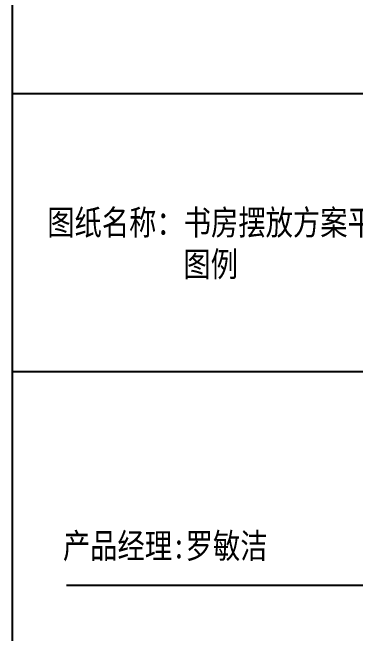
# Model space of a CAD drawing. Extents: x 422240 to 534325, y -8262 to 172635.
# Drawn here: x 479318 to 480593, y 97852 to 100163 of the extents above; entities that cross this region are included whole.
import ezdxf

# ---------------------------------------------------------------- set-up
doc = ezdxf.new("R2010")
doc.units = 0
doc.header["$LTSCALE"] = 1000
doc.header["$MEASUREMENT"] = 0
doc.styles.add('WJ', font='', dxfattribs={"width": 0.8, "height": 135})
doc.styles.get('WJ').set_extended_font_data('FangSong_GB2312')

# ---------------------------------------------------------------- blocks, each defined once
blk = doc.blocks.new('书房摆放方案图例')
for p, q in [((78248.9, -7892.9), (78248.9, 2162)), ((78248.9, -1217.4), (80315.9, -1217.4)), ((78248.9, -2250.9), (80315.9, -2250.9)), ((78450.4, -3046.2), (80093.1, -3046.2))]:
    blk.add_line(p, q)
at = {"char_height": 93.012, "attachment_point": 1, "style": 'WJ'}
for s, insert, width in [('{\\fSimSun|b0|i0|c134|p2;图纸名称：书房摆放方案平面布置图\\P          图例}', (78378.3, -1650.2), 1805.752), ('{\\fSimSun|b0|i0|c134|p2;产品经理:罗敏洁}', (78436.6, -2852.9), 1131.519)]:
    blk.add_mtext(s, dxfattribs=dict(at, insert=insert, width=width))

msp = doc.modelspace()

# ---------------------------------------------------------------- block references
msp.add_blockref('书房摆放方案图例', (401068.7, 101078.1))

doc.saveas('drawing.dxf')
